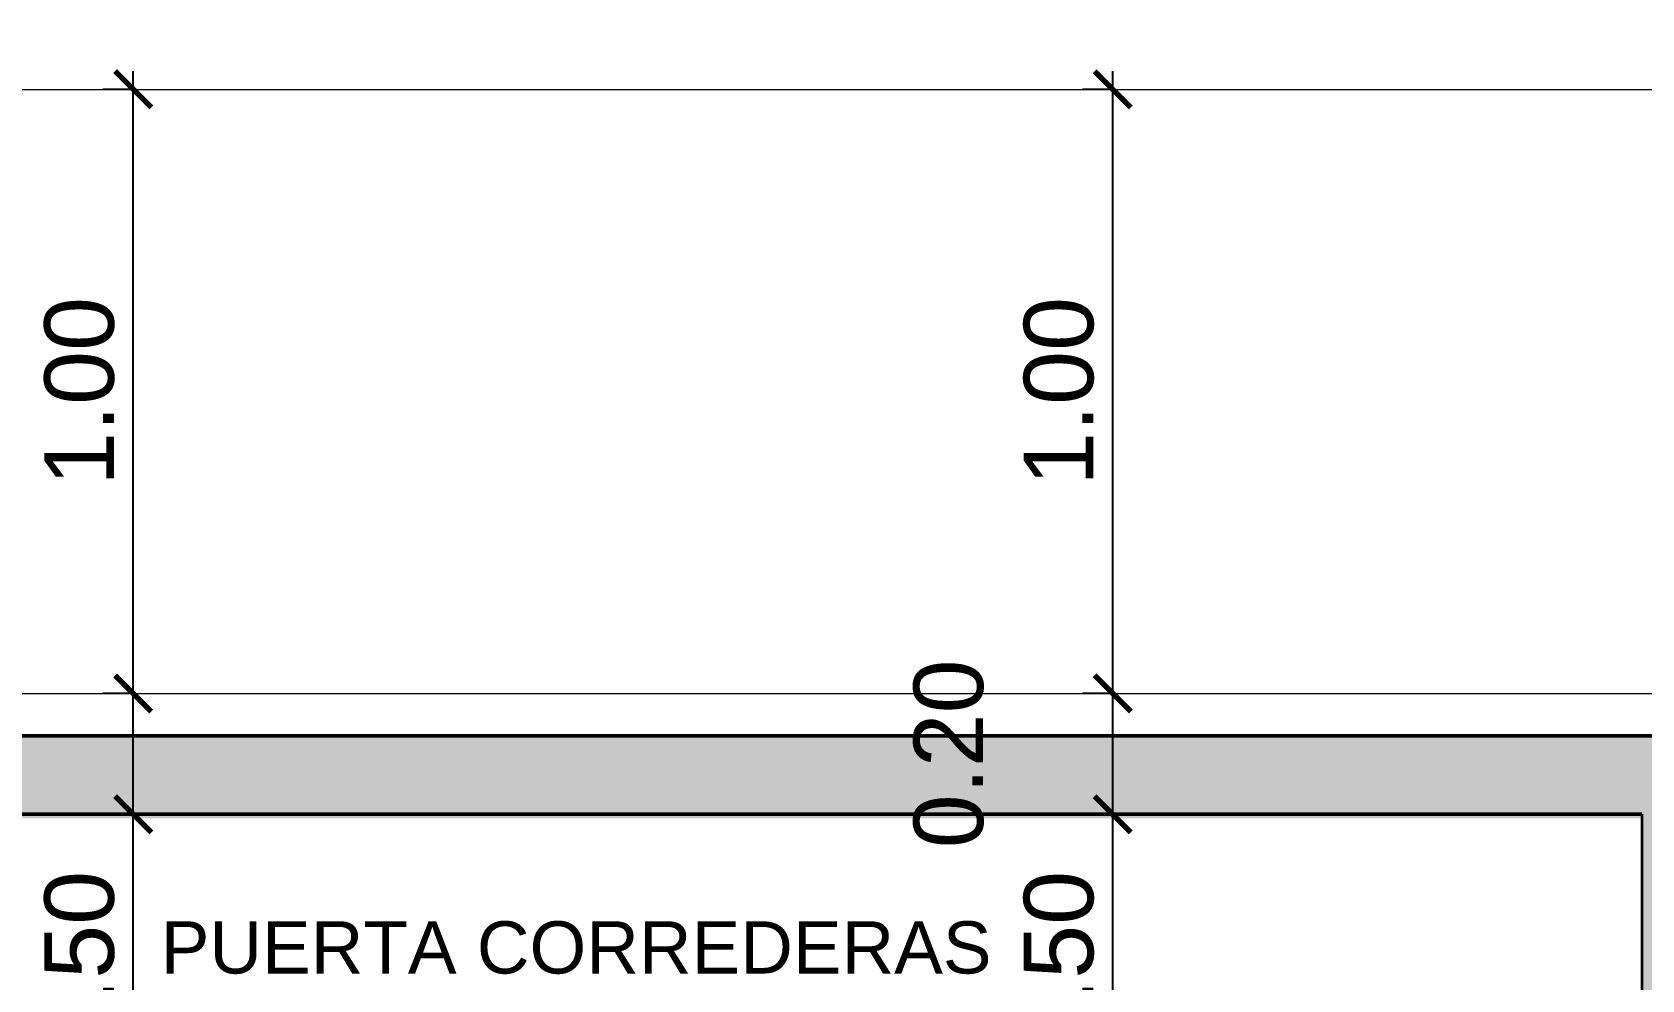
# Model space of a CAD drawing. Header units: feet. Extents: x -417 to 46, y -646 to -218.
# Drawn here: x -80.746 to -78.082, y -601.729 to -600.16 of the extents above; entities that cross this region are included whole.
import ezdxf

# ---------------------------------------------------------------- set-up
doc = ezdxf.new("R2010")
doc.units = ezdxf.units.FT
doc.header["$MEASUREMENT"] = 0
for name, color, linetype, lineweight in [('A-WALL', 4, 'Continuous', 25), ('DIM-COTAS', 1, 'Continuous', 5), ('muros', 4, 'Continuous', 50), ('Piso', 8, 'Continuous', 9), ('PUERTA', 8, 'Continuous', 9)]:
    doc.layers.add(name, color=color, linetype=linetype, lineweight=lineweight)
doc.layers.add('DIM', color=10, linetype='Continuous')
doc.layers.add('TEXXT', color=8, linetype='Continuous')
doc.styles.add('DAMIAN', font='arial.ttf', dxfattribs={"height": 0.12})
doc.styles.get("Standard").update_dxf_attribs({"font": 'arial.ttf', "height": 0.115})
doc.dimstyles.new('KEILY', dxfattribs={"dimtxt": 0.115, "dimasz": 0.06, "dimexe": 0.05, "dimexo": 0.2, "dimgap": 0.03, "dimtad": 1, "dimzin": 1, "dimdsep": 46, "dimtxsty": 'Standard', "dimblk": 'ARCHTICK', "dimcen": 2.5, "dimdle": 0.03, "dimclrd": 256, "dimclre": 256, "dimclrt": 7, "dimadec": 0, "dimazin": 0, "dimtfac": 1, "dimtmove": 2, "dimatfit": 3, "dimfxl": 0.2, "dimfxlon": 1, "dimtolj": 1, "dimtzin": 1, "dimarcsym": 0})

# ---------------------------------------------------------------- blocks, each defined once
blk = doc.blocks.new('_ArchTick')
at = {"layer": 'DIM-COTAS', "color": 0, "const_width": 0.15}
blk.add_lwpolyline([(-0.5, -0.5), (0.5, 0.5)], dxfattribs=at)
blk = doc.blocks.new('*D3006')
at = {"layer": 'Defpoints', "color": 0, "transparency": 16777216}
for p in [(-78.9619, -601.4551), (-78.9575, -601.4551), (-78.7472, -601.9551)]:
    blk.add_point(p, dxfattribs=at)
at = {"layer": 'DIM', "lineweight": -2, "transparency": 16777216}
for p, q in [((-78.9575, -601.9851), (-78.9575, -601.4251)), ((-78.9575, -601.4551), (-78.9075, -601.4551)), ((-78.9472, -601.9551), (-79.0075, -601.9551))]:
    blk.add_line(p, q, dxfattribs=at)
at = {"layer": 'DIM', "lineweight": -2, "transparency": 16777216, "xscale": 0.06, "yscale": 0.06, "zscale": 0.06}
for p, rotation in [((-78.9575, -601.4551), 90), ((-78.9575, -601.9551), 270)]:
    blk.add_blockref('_ArchTick', p, dxfattribs=dict(at, rotation=rotation))
at = {"layer": 'DIM', "color": 7, "transparency": 16777216, "insert": (-79.0463, -601.7051), "char_height": 0.115, "attachment_point": 5, "rotation": 90}
blk.add_mtext('\\A1;0.50', dxfattribs=at)
blk = doc.blocks.new('*D3007')
at = {"layer": 'Defpoints', "color": 0, "transparency": 16777216}
for p in [(-78.9575, -601.2551), (-78.9558, -601.2551), (-78.9619, -601.4551)]:
    blk.add_point(p, dxfattribs=at)
at = {"layer": 'DIM', "lineweight": -2, "transparency": 16777216}
for p, q in [((-78.9575, -601.4851), (-78.9575, -601.2251)), ((-78.9575, -601.2551), (-79.0075, -601.2551)), ((-78.9575, -601.4551), (-78.9075, -601.4551))]:
    blk.add_line(p, q, dxfattribs=at)
at = {"layer": 'DIM', "lineweight": -2, "transparency": 16777216, "xscale": 0.06, "yscale": 0.06, "zscale": 0.06}
for p, rotation in [((-78.9575, -601.2551), 90), ((-78.9575, -601.4551), 270)]:
    blk.add_blockref('_ArchTick', p, dxfattribs=dict(at, rotation=rotation))
at = {"layer": 'DIM', "color": 7, "transparency": 16777216, "insert": (-79.2287, -601.3551), "char_height": 0.115, "attachment_point": 5, "rotation": 90}
blk.add_mtext('\\A1;0.20', dxfattribs=at)
blk = doc.blocks.new('*D3008')
at = {"layer": 'Defpoints', "color": 0, "transparency": 16777216}
for p in [(-78.9575, -600.2551), (-78.9512, -600.2551), (-78.9558, -601.2551)]:
    blk.add_point(p, dxfattribs=at)
at = {"layer": 'DIM', "lineweight": -2, "transparency": 16777216}
for p, q in [((-78.9575, -601.2851), (-78.9575, -600.2251)), ((-78.9575, -600.2551), (-79.0075, -600.2551)), ((-78.9575, -601.2551), (-79.0075, -601.2551))]:
    blk.add_line(p, q, dxfattribs=at)
at = {"layer": 'DIM', "lineweight": -2, "transparency": 16777216, "xscale": 0.06, "yscale": 0.06, "zscale": 0.06}
for p, rotation in [((-78.9575, -600.2551), 90), ((-78.9575, -601.2551), 270)]:
    blk.add_blockref('_ArchTick', p, dxfattribs=dict(at, rotation=rotation))
at = {"layer": 'DIM', "color": 7, "transparency": 16777216, "insert": (-79.0463, -600.7551), "char_height": 0.115, "attachment_point": 5, "rotation": 90}
blk.add_mtext('\\A1;1.00', dxfattribs=at)
blk = doc.blocks.new('*D3015')
at = {"layer": 'Defpoints', "color": 0, "transparency": 16777216}
for p in [(-80.5827, -601.4551), (-80.5784, -601.4551), (-80.3681, -601.9551)]:
    blk.add_point(p, dxfattribs=at)
at = {"layer": 'DIM', "lineweight": -2, "transparency": 16777216}
for p, q in [((-80.5784, -601.9851), (-80.5784, -601.4251)), ((-80.5784, -601.4551), (-80.5284, -601.4551)), ((-80.5681, -601.9551), (-80.6284, -601.9551))]:
    blk.add_line(p, q, dxfattribs=at)
at = {"layer": 'DIM', "lineweight": -2, "transparency": 16777216, "xscale": 0.06, "yscale": 0.06, "zscale": 0.06}
for p, rotation in [((-80.5784, -601.4551), 90), ((-80.5784, -601.9551), 270)]:
    blk.add_blockref('_ArchTick', p, dxfattribs=dict(at, rotation=rotation))
at = {"layer": 'DIM', "color": 7, "transparency": 16777216, "insert": (-80.6671, -601.7051), "char_height": 0.115, "attachment_point": 5, "rotation": 90}
blk.add_mtext('\\A1;0.50', dxfattribs=at)
blk = doc.blocks.new('*D3016')
at = {"layer": 'Defpoints', "color": 0, "transparency": 16777216}
for p in [(-80.5784, -601.2551), (-80.5767, -601.2551), (-80.5827, -601.4551)]:
    blk.add_point(p, dxfattribs=at)
at = {"layer": 'DIM', "lineweight": -2, "transparency": 16777216}
for p, q in [((-80.5784, -601.4851), (-80.5784, -601.2251)), ((-80.5784, -601.2551), (-80.6284, -601.2551)), ((-80.5784, -601.4551), (-80.5284, -601.4551))]:
    blk.add_line(p, q, dxfattribs=at)
at = {"layer": 'DIM', "lineweight": -2, "transparency": 16777216, "xscale": 0.06, "yscale": 0.06, "zscale": 0.06}
for p, rotation in [((-80.5784, -601.2551), 90), ((-80.5784, -601.4551), 270)]:
    blk.add_blockref('_ArchTick', p, dxfattribs=dict(at, rotation=rotation))
at = {"layer": 'DIM', "color": 7, "transparency": 16777216, "insert": (-80.8495, -601.3551), "char_height": 0.115, "attachment_point": 5, "rotation": 90}
blk.add_mtext('\\A1;0.20', dxfattribs=at)
blk = doc.blocks.new('*D3017')
at = {"layer": 'Defpoints', "color": 0, "transparency": 16777216}
for p in [(-80.5784, -600.2551), (-80.572, -600.2551), (-80.5767, -601.2551)]:
    blk.add_point(p, dxfattribs=at)
at = {"layer": 'DIM', "lineweight": -2, "transparency": 16777216}
for p, q in [((-80.5784, -601.2851), (-80.5784, -600.2251)), ((-80.5784, -600.2551), (-80.6284, -600.2551)), ((-80.5784, -601.2551), (-80.6284, -601.2551))]:
    blk.add_line(p, q, dxfattribs=at)
at = {"layer": 'DIM', "lineweight": -2, "transparency": 16777216, "xscale": 0.06, "yscale": 0.06, "zscale": 0.06}
for p, rotation in [((-80.5784, -600.2551), 90), ((-80.5784, -601.2551), 270)]:
    blk.add_blockref('_ArchTick', p, dxfattribs=dict(at, rotation=rotation))
at = {"layer": 'DIM', "color": 7, "transparency": 16777216, "insert": (-80.6671, -600.7551), "char_height": 0.115, "attachment_point": 5, "rotation": 90}
blk.add_mtext('\\A1;1.00', dxfattribs=at)
blk = doc.blocks.new('*D2901')
at = {"layer": 'Defpoints', "color": 0, "transparency": 16777216}
for p in [(-80.9819, -598.6551), (-71.0684, -598.6551), (-71.9819, -600.2551)]:
    blk.add_point(p, dxfattribs=at)
at = {"layer": 'DIM', "lineweight": -2, "transparency": 16777216}
for p, q in [((-71.0684, -600.2851), (-71.0684, -598.6251)), ((-71.2684, -598.6551), (-71.0184, -598.6551)), ((-71.2684, -600.2551), (-71.0184, -600.2551))]:
    blk.add_line(p, q, dxfattribs=at)
at = {"layer": 'DIM', "lineweight": -2, "transparency": 16777216, "xscale": 0.06, "yscale": 0.06, "zscale": 0.06}
for p, rotation in [((-71.0684, -598.6551), 90), ((-71.0684, -600.2551), 270)]:
    blk.add_blockref('_ArchTick', p, dxfattribs=dict(at, rotation=rotation))
at = {"layer": 'DIM', "color": 7, "transparency": 16777216, "insert": (-71.1571, -599.4551), "char_height": 0.115, "attachment_point": 5, "rotation": 90}
blk.add_mtext('\\A1;1.60', dxfattribs=at)

msp = doc.modelspace()

# ---------------------------------------------------------------- hatches: boundary and pattern name
at = {"layer": 'Piso'}
h = msp.add_hatch(dxfattribs=at)
h.set_pattern_fill('AR-CONC', color=256, scale=0.02)
h.set_pattern_definition([(50, (23.91135, -588.6174), (0.14345204, -0.01255043), [0.015, -0.165]), (355, (23.91135, -588.6174), (-0.02775027, 0.15043843), [0.012, -0.132]), (100.45144, (23.9233, -588.61844), (0.11570177, 0.137888), [0.01274804, -0.14022842]), (46.1842, (23.91135, -588.5774), (0.21344827, -0.03310386), [0.0225, -0.2475]), (96.63564, (23.92913, -588.58016), (0.1869324, 0.19482372), [0.01912207, -0.21034275]), (351.18416, (23.91135, -588.5774), (0.1869324, 0.1948237), [0.018, -0.198]), (21, (23.93135, -588.5874), (0.11938141, -0.08052378), [0.015, -0.165]), (326, (23.93135, -588.5874), (0.04866307, 0.14503), [0.012, -0.132]), (71.45144, (23.9413, -588.59411), (0.16804448, 0.06450623), [0.01274804, -0.14022842]), (37.5, (23.911347, -588.617397), (0.00243197, 0.06657877), [0, -0.1304, 0, -0.134, 0, -0.1325]), (7.5, (23.91135, -588.6174), (0.052613907, 0.078882342), [0, -0.0764, 0, -0.1274, 0, -0.0505]), (327.5, (23.866747, -588.617397), (0.106764487, -0.004510974), [0, -0.05, 0, -0.156, 0, -0.207]), (317.5, (23.84675, -588.6174), (0.116637234, 0.020021), [0, -0.065, 0, -0.1036, 0, -0.147])])
h.paths.add_polyline_path([(-93.7819, -601.9551), (-93.7819, -601.3251), (-71.9819, -601.3251), (-71.9819, -601.9551), (-72.1819, -601.9551), (-72.1819, -601.4551), (-74.1419, -601.4551), (-74.1419, -601.9551), (-74.2919, -601.9551), (-74.2919, -601.4551), (-76.0819, -601.4621), (-76.0819, -601.9551), (-76.2819, -601.9551), (-76.2819, -601.4551), (-77.8819, -601.4551), (-77.8819, -601.9551), (-78.0819, -601.9551), (-78.0819, -601.4621), (-82.7819, -601.4621), (-82.7819, -601.9551), (-82.9819, -601.9551), (-82.9819, -601.4551), (-87.6819, -601.4551), (-87.6819, -601.9621), (-87.8819, -601.9621), (-87.8819, -601.4551), (-89.4819, -601.4551), (-89.4819, -601.9621), (-89.6819, -601.9621), (-89.6819, -601.4551), (-91.4719, -601.4551), (-91.4719, -601.9551), (-91.6219, -601.9551), (-91.6219, -601.4551), (-93.5819, -601.4551), (-93.5819, -601.9551)])

# ---------------------------------------------------------------- linework, layer by layer
at = {"layer": 'A-WALL', "lineweight": 35, "extrusion": (-2.36659e-12, -8.94772e-16, -1)}
msp.add_line((-78.0819, -601.4551), (-78.0819, -604.1051), dxfattribs=at)
at = {"layer": 'muros'}
for p, q in [((-93.7819, -601.3251), (-71.9819, -601.3251)), ((-78.0819, -601.4551), (-82.7819, -601.4551))]:
    msp.add_line(p, q, dxfattribs=at)
at = {"layer": 'Piso'}
msp.add_line((-93.5819, -601.2551), (-72.1819, -601.2551), dxfattribs=at)
at = {"layer": 'PUERTA', "color": 7}
msp.add_line((-81.3819, -600.2551), (-72.1819, -600.2551), dxfattribs=at)

# ---------------------------------------------------------------- texts
at = {"layer": 'TEXXT', "color": 7, "style": 'DAMIAN'}
msp.add_text('PUERTA CORREDERAS', height=0.0864, dxfattribs=at).set_placement((-80.5328, -601.7187, -0.0654))

# ---------------------------------------------------------------- dimensions: what is measured, and where the dimension line sits
at = {"layer": 'DIM'}
for base, p1, p2, picture, middle in [((-71.0684, -598.6551), (-71.9819, -600.2551), (-80.9819, -598.6551), '*D2901', (-71.1571, -599.4551)), ((-80.5784, -600.2551), (-80.5767, -601.2551), (-80.572, -600.2551), '*D3017', (-80.6671, -600.7551)), ((-78.9575, -600.2551), (-78.9558, -601.2551), (-78.9512, -600.2551), '*D3008', (-79.0463, -600.7551)), ((-80.5784, -601.2551), (-80.5827, -601.4551), (-80.5767, -601.2551), '*D3016', (-80.8495, -601.3551)), ((-78.9575, -601.2551), (-78.9619, -601.4551), (-78.9558, -601.2551), '*D3007', (-79.2287, -601.3551)), ((-80.5784, -601.4551), (-80.3681, -601.9551), (-80.5827, -601.4551), '*D3015', (-80.6671, -601.7051)), ((-78.9575, -601.4551), (-78.7472, -601.9551), (-78.9619, -601.4551), '*D3006', (-79.0463, -601.7051))]:
    dim = msp.add_linear_dim(base=base, p1=p1, p2=p2, angle=90, dimstyle='KEILY', dxfattribs=at)
    dim.commit()
    dim.dimension.update_dxf_attribs({"geometry": picture, "text_midpoint": middle})

doc.saveas('drawing.dxf')
